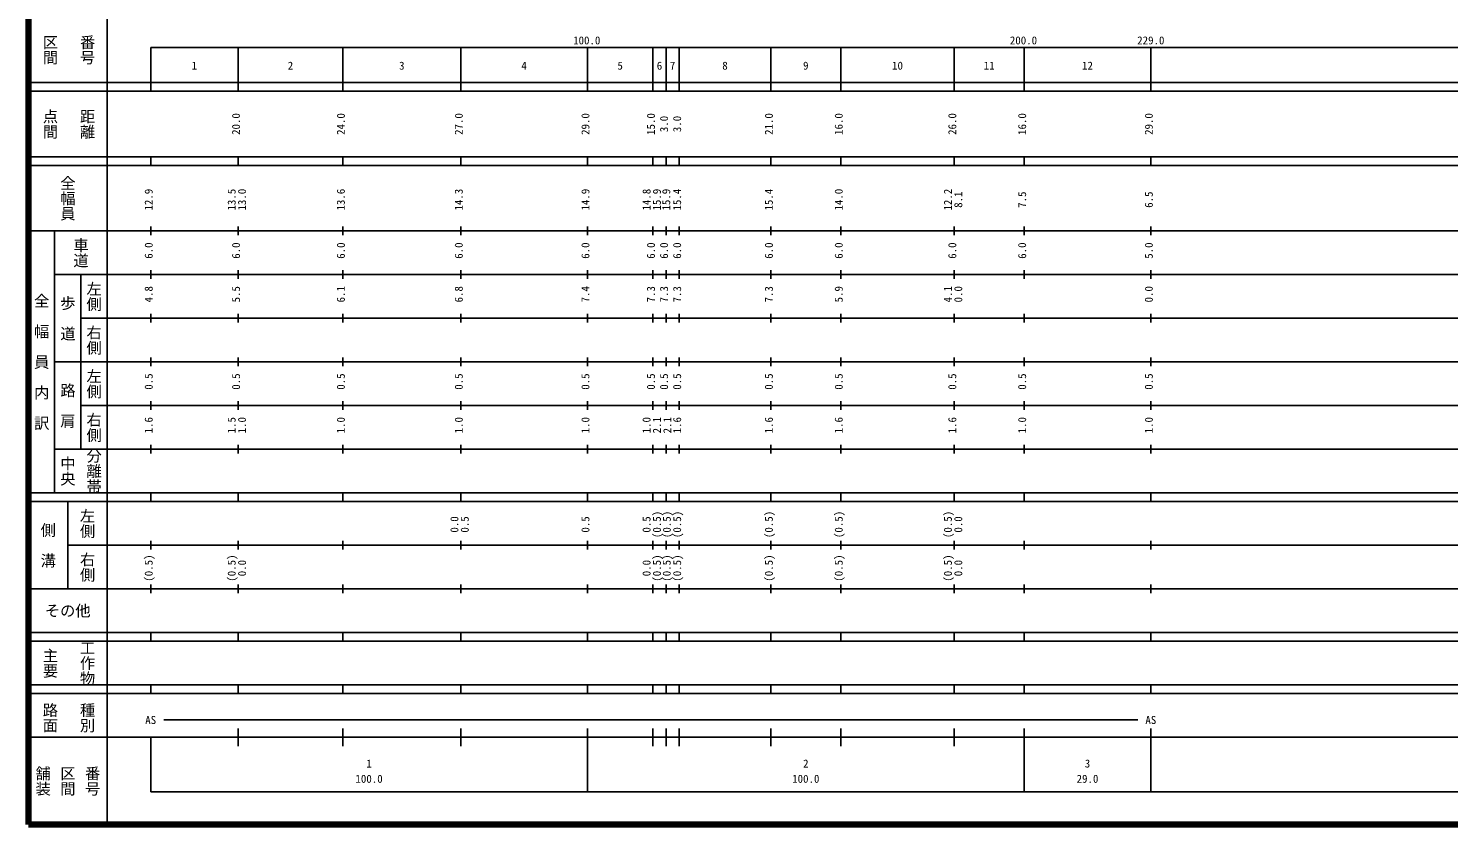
# Model space of a CAD drawing. Units: millimetres on the paper, enlarged 1000 times. Extents: x 40000 to 680000, y 20000 to 380000.
# Drawn here: x 40000 to 365183, y 20000 to 202409 of the extents above; entities that cross this region are included whole.
import ezdxf
from ezdxf.enums import TextEntityAlignment as Align

# ---------------------------------------------------------------- set-up
doc = ezdxf.new("R2010")
doc.units = ezdxf.units.MM
doc.header["$LTSCALE"] = 1000
doc.layers.add('M-TTL', color=2, linetype='Continuous', lineweight=140)
doc.layers.add('M-TTL-BAND', color=7, linetype='Continuous', lineweight=25)
doc.styles.add('@ＭＳ ゴシック', font='')
doc.styles.add('ＭＳ ゴシック', font='')
doc.styles.get('@ＭＳ ゴシック').set_extended_font_data('@MS Gothic')
doc.styles.get('ＭＳ ゴシック').set_extended_font_data('MS Gothic')

msp = doc.modelspace()

# ---------------------------------------------------------------- linework, layer by layer
at = {"layer": 'M-TTL'}
for p, q in [((40000, 380000), (40000, 20000)), ((40000, 20000), (680000, 20000))]:
    msp.add_line(p, q, dxfattribs=at)
at = {"layer": 'M-TTL-BAND'}
for p, q in [((58000, 370000), (58000, 20000)), ((68000, 198000), (579000, 198000)), ((68000, 198000), (68000, 188000)), ((88000, 188000), (88000, 198000)), ((112000, 188000), (112000, 198000)), ((139000, 188000), (139000, 198000)), ((168000, 188000), (168000, 198000)), ((183000, 188000), (183000, 198000)), ((186000, 188000), (186000, 198000)), ((189000, 188000), (189000, 198000)), ((210000, 188000), (210000, 198000)), ((226000, 188000), (226000, 198000)), ((252000, 188000), (252000, 198000)), ((268000, 188000), (268000, 198000)), ((297000, 188000), (297000, 198000)), ((40000, 190000), (579000, 190000)), ((40000, 188000), (579000, 188000)), ((40000, 173000), (579000, 173000)), ((68000, 171000), (68000, 173000)), ((88000, 171000), (88000, 173000)), ((112000, 171000), (112000, 173000)), ((139000, 171000), (139000, 173000)), ((168000, 171000), (168000, 173000)), ((183000, 171000), (183000, 173000)), ((186000, 171000), (186000, 173000)), ((189000, 171000), (189000, 173000)), ((210000, 171000), (210000, 173000)), ((226000, 171000), (226000, 173000)), ((252000, 171000), (252000, 173000)), ((268000, 171000), (268000, 173000)), ((297000, 171000), (297000, 173000)), ((40000, 171000), (579000, 171000)), ((68000, 155000), (68000, 157000)), ((88000, 155000), (88000, 157000)), ((112000, 155000), (112000, 157000)), ((139000, 155000), (139000, 157000)), ((168000, 155000), (168000, 157000)), ((183000, 155000), (183000, 157000)), ((186000, 155000), (186000, 157000)), ((189000, 155000), (189000, 157000)), ((210000, 155000), (210000, 157000)), ((226000, 155000), (226000, 157000)), ((252000, 155000), (252000, 157000)), ((268000, 155000), (268000, 157000)), ((297000, 155000), (297000, 157000)), ((40000, 156000), (579000, 156000)), ((46000, 96000), (46000, 156000)), ((68000, 145000), (68000, 147000)), ((88000, 145000), (88000, 147000)), ((112000, 145000), (112000, 147000)), ((139000, 145000), (139000, 147000)), ((168000, 145000), (168000, 147000)), ((183000, 145000), (183000, 147000)), ((186000, 145000), (186000, 147000)), ((189000, 145000), (189000, 147000)), ((210000, 145000), (210000, 147000)), ((226000, 145000), (226000, 147000)), ((252000, 145000), (252000, 147000)), ((268000, 145000), (268000, 147000)), ((297000, 145000), (297000, 147000)), ((46000, 146000), (579000, 146000)), ((52000, 146000), (52000, 106000)), ((68000, 135000), (68000, 137000)), ((88000, 135000), (88000, 137000)), ((112000, 135000), (112000, 137000)), ((139000, 135000), (139000, 137000)), ((168000, 135000), (168000, 137000)), ((183000, 135000), (183000, 137000)), ((186000, 135000), (186000, 137000)), ((189000, 135000), (189000, 137000)), ((210000, 135000), (210000, 137000)), ((226000, 135000), (226000, 137000)), ((252000, 135000), (252000, 137000)), ((268000, 135000), (268000, 137000)), ((297000, 135000), (297000, 137000)), ((52000, 136000), (579000, 136000)), ((68000, 125000), (68000, 127000)), ((88000, 125000), (88000, 127000)), ((112000, 125000), (112000, 127000)), ((139000, 125000), (139000, 127000)), ((168000, 125000), (168000, 127000)), ((183000, 125000), (183000, 127000)), ((186000, 125000), (186000, 127000)), ((189000, 125000), (189000, 127000)), ((210000, 125000), (210000, 127000)), ((226000, 125000), (226000, 127000)), ((252000, 125000), (252000, 127000)), ((268000, 125000), (268000, 127000)), ((297000, 125000), (297000, 127000)), ((46000, 126000), (579000, 126000)), ((52000, 116000), (579000, 116000)), ((68000, 115000), (68000, 117000)), ((88000, 115000), (88000, 117000)), ((112000, 115000), (112000, 117000)), ((139000, 115000), (139000, 117000)), ((168000, 115000), (168000, 117000)), ((183000, 115000), (183000, 117000)), ((186000, 115000), (186000, 117000)), ((189000, 115000), (189000, 117000)), ((210000, 115000), (210000, 117000)), ((226000, 115000), (226000, 117000)), ((252000, 115000), (252000, 117000)), ((268000, 115000), (268000, 117000)), ((297000, 115000), (297000, 117000)), ((46000, 106000), (579000, 106000)), ((68000, 105000), (68000, 107000)), ((88000, 105000), (88000, 107000)), ((112000, 105000), (112000, 107000)), ((139000, 105000), (139000, 107000)), ((168000, 105000), (168000, 107000)), ((183000, 105000), (183000, 107000)), ((186000, 105000), (186000, 107000)), ((189000, 105000), (189000, 107000)), ((210000, 105000), (210000, 107000)), ((226000, 105000), (226000, 107000)), ((252000, 105000), (252000, 107000)), ((268000, 105000), (268000, 107000)), ((297000, 105000), (297000, 107000)), ((40000, 96000), (579000, 96000)), ((68000, 94000), (68000, 96000)), ((88000, 94000), (88000, 96000)), ((112000, 94000), (112000, 96000)), ((139000, 94000), (139000, 96000)), ((168000, 94000), (168000, 96000)), ((183000, 94000), (183000, 96000)), ((186000, 94000), (186000, 96000)), ((189000, 94000), (189000, 96000)), ((210000, 94000), (210000, 96000)), ((226000, 94000), (226000, 96000)), ((252000, 94000), (252000, 96000)), ((268000, 94000), (268000, 96000)), ((297000, 94000), (297000, 96000)), ((40000, 94000), (579000, 94000)), ((49000, 94000), (49000, 74000)), ((68000, 83000), (68000, 85000)), ((88000, 83000), (88000, 85000)), ((112000, 83000), (112000, 85000)), ((139000, 83000), (139000, 85000)), ((168000, 83000), (168000, 85000)), ((183000, 83000), (183000, 85000)), ((186000, 83000), (186000, 85000)), ((189000, 83000), (189000, 85000)), ((210000, 83000), (210000, 85000)), ((226000, 83000), (226000, 85000)), ((252000, 83000), (252000, 85000)), ((268000, 83000), (268000, 85000)), ((297000, 83000), (297000, 85000)), ((49000, 84000), (579000, 84000)), ((68000, 73000), (68000, 75000)), ((88000, 73000), (88000, 75000)), ((112000, 73000), (112000, 75000)), ((139000, 73000), (139000, 75000)), ((168000, 73000), (168000, 75000)), ((183000, 73000), (183000, 75000)), ((186000, 73000), (186000, 75000)), ((189000, 73000), (189000, 75000)), ((210000, 73000), (210000, 75000)), ((226000, 73000), (226000, 75000)), ((252000, 73000), (252000, 75000)), ((268000, 73000), (268000, 75000)), ((297000, 73000), (297000, 75000)), ((40000, 74000), (579000, 74000)), ((40000, 64000), (579000, 64000)), ((40000, 62000), (579000, 62000)), ((68000, 62000), (68000, 64000)), ((88000, 62000), (88000, 64000)), ((112000, 62000), (112000, 64000)), ((139000, 62000), (139000, 64000)), ((168000, 62000), (168000, 64000)), ((183000, 62000), (183000, 64000)), ((186000, 62000), (186000, 64000)), ((189000, 62000), (189000, 64000)), ((210000, 62000), (210000, 64000)), ((226000, 62000), (226000, 64000)), ((252000, 62000), (252000, 64000)), ((268000, 62000), (268000, 64000)), ((297000, 62000), (297000, 64000)), ((40000, 52000), (579000, 52000)), ((40000, 50000), (579000, 50000)), ((68000, 50000), (68000, 52000)), ((88000, 50000), (88000, 52000)), ((112000, 50000), (112000, 52000)), ((139000, 50000), (139000, 52000)), ((168000, 50000), (168000, 52000)), ((183000, 50000), (183000, 52000)), ((186000, 50000), (186000, 52000)), ((189000, 50000), (189000, 52000)), ((210000, 50000), (210000, 52000)), ((226000, 50000), (226000, 52000)), ((252000, 50000), (252000, 52000)), ((268000, 50000), (268000, 52000)), ((297000, 50000), (297000, 52000)), ((71000, 44000), (294000, 44000)), ((40000, 40000), (579000, 40000)), ((68000, 40000), (68000, 27500)), ((88000, 38000), (88000, 42000)), ((112000, 38000), (112000, 42000)), ((139000, 38000), (139000, 42000)), ((168000, 27500), (168000, 42000)), ((183000, 38000), (183000, 42000)), ((186000, 38000), (186000, 42000)), ((189000, 38000), (189000, 42000)), ((210000, 38000), (210000, 42000)), ((226000, 38000), (226000, 42000)), ((252000, 38000), (252000, 42000)), ((268000, 27500), (268000, 42000)), ((297000, 27500), (297000, 42000)), ((68000, 27500), (579000, 27500))]:
    msp.add_line(p, q, dxfattribs=at)

# ---------------------------------------------------------------- texts
at = {"layer": 'M-TTL-BAND', "style": '@ＭＳ ゴシック'}
for s, p in [('区間', (45000, 197500)), ('番号', (53500, 197500)), ('点間', (45000, 180500)), ('距離', (53500, 180500)), ('全幅員', (49000, 163500)), ('車道', (52000, 151000)), ('左側', (55000, 141000)), ('全\u3000幅\u3000員\u3000内\u3000訳', (43000, 126000)), ('歩\u3000道', (49000, 136000)), ('右側', (55000, 131000)), ('左側', (55000, 121000)), ('路\u3000肩', (49000, 116000)), ('右側', (55000, 111000)), ('中央', (49000, 101000)), ('分離帯', (55000, 101000)), ('左側', (53500, 89000)), ('側\u3000溝', (44500, 84000)), ('右側', (53500, 79000)), ('主要', (45000, 57000)), ('工作物', (53500, 57000)), ('路面', (45000, 44500)), ('種別', (53500, 44500)), ('舗装', (43333, 30000)), ('区間', (49000, 30000)), ('番号', (54667, 30000))]:
    msp.add_text(s, height=2566, rotation=270, dxfattribs=at).set_placement(p, align=Align.MIDDLE_CENTER)
at = {"layer": 'M-TTL-BAND', "style": 'ＭＳ ゴシック'}
for s, p in [('100.0', (167844, 198195)), ('200.0', (267844, 198195)), ('229.0', (297000, 198195)), ('1', (78000, 192405)), ('2', (100000, 192405)), ('3', (125500, 192405)), ('4', (153500, 192405)), ('5', (175500, 192405)), ('6', (184500, 192405)), ('7', (187500, 192405)), ('8', (199500, 192405)), ('9', (218000, 192405)), ('10', (239000, 192405)), ('11', (260000, 192405)), ('12', (282500, 192405)), ('AS', (68000, 42500)), ('AS', (297000, 42500)), ('1', (118000, 32523)), ('2', (218000, 32523)), ('3', (282500, 32523)), ('100.0', (118000, 29033)), ('100.0', (218000, 29033)), ('29.0', (282500, 29033))]:
    msp.add_text(s, height=1833, dxfattribs=at).set_placement(p, align=Align.BOTTOM_CENTER)
for s, p in [('20.0', (89000, 180500)), ('24.0', (113000, 180500)), ('27.0', (140000, 180500)), ('29.0', (169000, 180500)), ('15.0', (184000, 180500)), ('3.0', (187000, 180500)), ('3.0', (190000, 180500)), ('21.0', (211000, 180500)), ('16.0', (227000, 180500)), ('26.0', (253000, 180500)), ('16.0', (269000, 180500)), ('29.0', (298000, 180500)), ('12.9', (69000, 163174)), ('13.5', (88000, 163174)), ('13.0', (90370, 163174)), ('13.6', (113000, 163174)), ('14.3', (140000, 163174)), ('14.9', (169000, 163174)), ('14.8', (183000, 163174)), ('15.9', (185370, 163174)), ('15.9', (187512, 163174)), ('15.4', (190000, 163174)), ('15.4', (211000, 163174)), ('14.0', (227000, 163174)), ('12.2', (252000, 163174)), ('8.1', (254370, 163174)), ('7.5', (269000, 163174)), ('6.5', (298000, 163174)), ('6.0', (69000, 151500)), ('6.0', (89000, 151500)), ('6.0', (113000, 151500)), ('6.0', (140000, 151500)), ('6.0', (169000, 151500)), ('6.0', (184000, 151500)), ('6.0', (187000, 151500)), ('6.0', (190000, 151500)), ('6.0', (211000, 151500)), ('6.0', (227000, 151500)), ('6.0', (253000, 151500)), ('6.0', (269000, 151500)), ('5.0', (298000, 151500)), ('4.8', (69000, 141500)), ('5.5', (89000, 141500)), ('6.1', (113000, 141500)), ('6.8', (140000, 141500)), ('7.4', (169000, 141500)), ('7.3', (184000, 141500)), ('7.3', (187000, 141500)), ('7.3', (190000, 141500)), ('7.3', (211000, 141500)), ('5.9', (227000, 141500)), ('4.1', (252000, 141500)), ('0.0', (254370, 141500)), ('0.0', (298000, 141500)), ('0.5', (69000, 121500)), ('0.5', (89000, 121500)), ('0.5', (113000, 121500)), ('0.5', (140000, 121500)), ('0.5', (169000, 121500)), ('0.5', (184000, 121500)), ('0.5', (187000, 121500)), ('0.5', (190000, 121500)), ('0.5', (211000, 121500)), ('0.5', (227000, 121500)), ('0.5', (253000, 121500)), ('0.5', (269000, 121500)), ('0.5', (298000, 121500)), ('1.6', (69000, 111500)), ('1.5', (88000, 111500)), ('1.0', (90370, 111500)), ('1.0', (113000, 111500)), ('1.0', (140000, 111500)), ('1.0', (169000, 111500)), ('1.0', (183000, 111500)), ('2.1', (185370, 111500)), ('2.1', (187753, 111500)), ('1.6', (190000, 111500)), ('1.6', (211000, 111500)), ('1.6', (227000, 111500)), ('1.6', (253000, 111500)), ('1.0', (269000, 111500)), ('1.0', (298000, 111500)), ('(0.5)', (185370, 88764)), ('(0.5)', (187635, 88764)), ('(0.5)', (190000, 88764)), ('(0.5)', (211000, 88764)), ('(0.5)', (227000, 88764)), ('(0.5)', (252000, 88764)), ('0.0', (139000, 88764)), ('0.5', (141370, 88764)), ('0.5', (169000, 88764)), ('0.5', (183000, 88764)), ('0.0', (254370, 88764)), ('(0.5)', (69000, 78764)), ('(0.5)', (88000, 78764)), ('(0.5)', (185370, 78764)), ('(0.5)', (187611, 78764)), ('(0.5)', (190000, 78764)), ('(0.5)', (211000, 78764)), ('(0.5)', (227000, 78764)), ('(0.5)', (252000, 78764)), ('0.0', (90370, 78764)), ('0.0', (183000, 78764)), ('0.0', (254370, 78764))]:
    msp.add_text(s, height=1833, rotation=90, dxfattribs=at).set_placement(p, align=Align.BOTTOM_CENTER)
msp.add_text('その他', height=2566, dxfattribs=at).set_placement((49000, 69000), align=Align.MIDDLE_CENTER)

doc.saveas('drawing.dxf')
